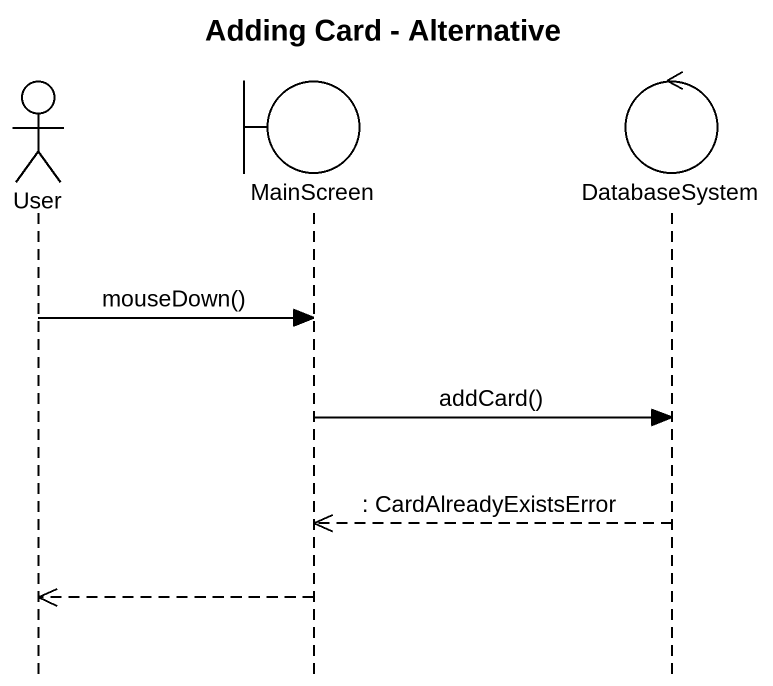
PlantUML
@startuml
title Adding Card - Alternative
hide footbox
actor User
boundary MainScreen
control DatabaseSystem

User -> MainScreen : mouseDown()
MainScreen -> DatabaseSystem : addCard()
DatabaseSystem -->> MainScreen : : CardAlreadyExistsError
MainScreen -->> User
@enduml
